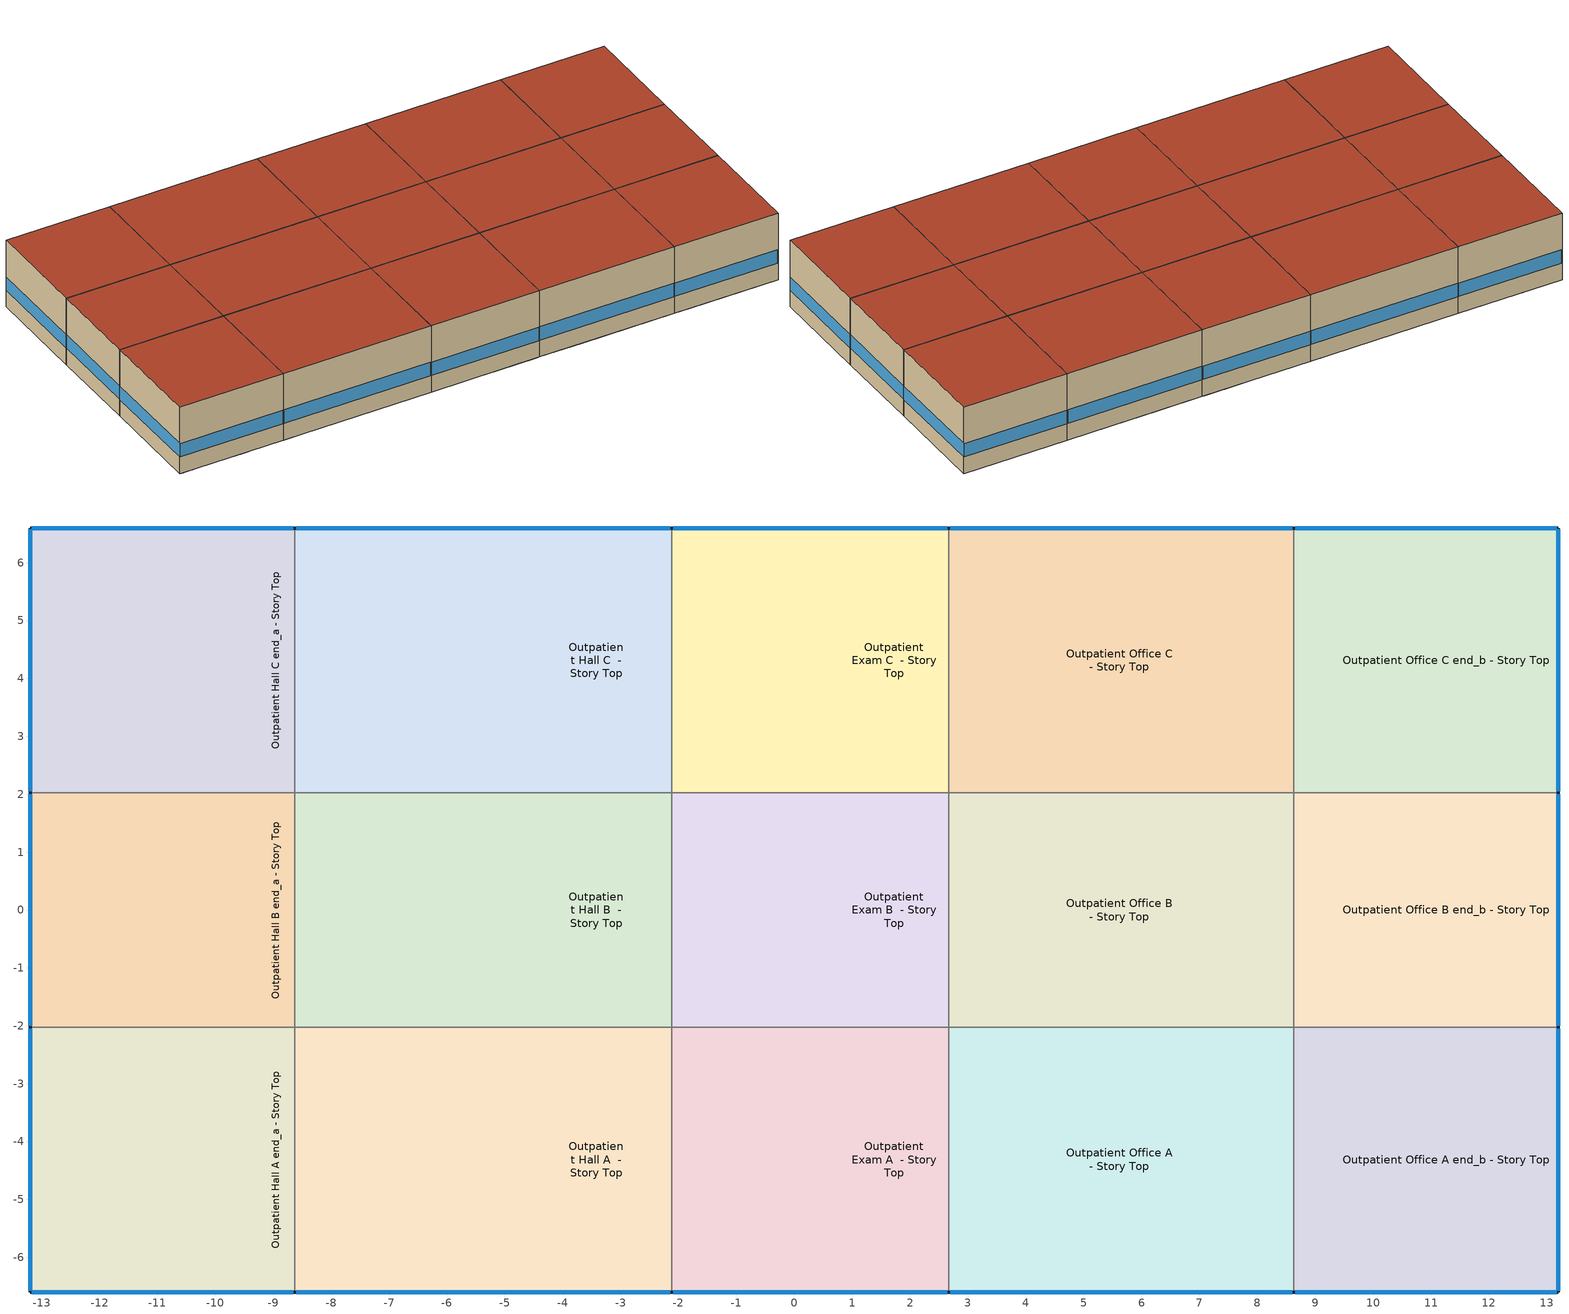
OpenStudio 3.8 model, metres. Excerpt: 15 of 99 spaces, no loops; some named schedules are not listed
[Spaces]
Outpatient Hall A end_a - Story Top
 floor to Outpatient MedGas A  - Story Ground: -13.04,-2.03 -13.04,-6.6 -13.12,-6.6 -13.12,-2.03 z3.05
 floor to Outpatient DressingRoom A  - Story Ground: -12.92,-2.03 -12.92,-6.6 -13.04,-6.6 -13.04,-2.03 z3.05
 floor to Outpatient BioHazard A  - Story Ground: -13.12,-2.03 -13.12,-6.6 -13.2,-6.6 -13.2,-2.03 z3.05
 floor to Outpatient ElevatorPumpRoom A  - Story Ground: -12.79,-2.03 -12.79,-6.6 -12.92,-6.6 -12.92,-2.03 z3.05
 floor to Outpatient Anesthesia A  - Story Ground: -12.64,-2.03 -12.64,-6.6 -12.79,-6.6 -12.79,-2.03 z3.05
 floor to Outpatient IT_Room A  - Story Ground: -12.48,-2.03 -12.48,-6.6 -12.64,-6.6 -12.64,-2.03 z3.05
 floor to Outpatient MRI_Control A  - Story Ground: -12.25,-2.03 -12.25,-6.6 -12.48,-6.6 -12.48,-2.03 z3.05
 floor to Outpatient ProcedureRoom A  - Story Ground: -11.84,-2.03 -11.84,-6.6 -12.25,-6.6 -12.25,-2.03 z3.05
 floor to Outpatient CleanWork A  - Story Ground: -11.44,-2.03 -11.44,-6.6 -11.84,-6.6 -11.84,-2.03 z3.05
 floor to Outpatient Conference A  - Story Ground: -10.96,-2.03 -10.96,-6.6 -11.44,-6.6 -11.44,-2.03 z3.05
 floor to Outpatient Soil Work A  - Story Ground: -10.46,-2.03 -10.46,-6.6 -10.96,-6.6 -10.96,-2.03 z3.05
 floor to Outpatient Cafe A  - Story Ground: -9.86,-2.03 -9.86,-6.6 -10.46,-6.6 -10.46,-2.03 z3.05
 floor to Outpatient MRI A  - Story Ground: -9.25,-2.03 -9.25,-6.6 -9.86,-6.6 -9.86,-2.03 z3.05
 floor to Outpatient Elec/MechRoom A  - Story Ground: -8.63,-2.03 -8.63,-6.6 -9.25,-6.6 -9.25,-2.03 z3.05
 wall outside (Typical Insulated Steel Framed Exterior Wall R-5.62): -13.2,-2.03 -13.2,-6.6 -8.63,-6.6 z3.05:6.1
 wall to Outpatient Hall B end_a - Story Top: -8.63,-2.03 -13.2,-2.03 z3.05:6.1
 wall to Outpatient Hall A  - Story Top: -8.63,-6.6 -8.63,-2.03 z3.05:6.1
 window (U 1.22 SHGC 0.54 Simple Glazing Window SHGC 0.54): -13.2,-2.05 -13.2,-6.57 / -13.17,-6.6 -8.65,-6.6 z3.81:4.43
 roof outside (Typical IEAD Roof R-11.63): -8.63,-6.6 -8.63,-2.03 -13.2,-2.03 -13.2,-6.6 z6.1
Outpatient Hall B end_a - Story Top
 floor to Outpatient MedGas B  - Story Ground: -13.04,2.03 -13.04,-2.03 -13.12,-2.03 -13.12,2.03 z3.05
 floor to Outpatient DressingRoom B  - Story Ground: -12.92,2.03 -12.92,-2.03 -13.04,-2.03 -13.04,2.03 z3.05
 floor to Outpatient BioHazard B  - Story Ground: -13.12,2.03 -13.12,-2.03 -13.2,-2.03 -13.2,2.03 z3.05
 floor to Outpatient ElevatorPumpRoom B  - Story Ground: -12.79,2.03 -12.79,-2.03 -12.92,-2.03 -12.92,2.03 z3.05
 floor to Outpatient Anesthesia B  - Story Ground: -12.64,2.03 -12.64,-2.03 -12.79,-2.03 -12.79,2.03 z3.05
 floor to Outpatient IT_Room B  - Story Ground: -12.48,2.03 -12.48,-2.03 -12.64,-2.03 -12.64,2.03 z3.05
 floor to Outpatient MRI_Control B  - Story Ground: -12.25,2.03 -12.25,-2.03 -12.48,-2.03 -12.48,2.03 z3.05
 floor to Outpatient ProcedureRoom B  - Story Ground: -11.84,2.03 -11.84,-2.03 -12.25,-2.03 -12.25,2.03 z3.05
 floor to Outpatient CleanWork B  - Story Ground: -11.44,2.03 -11.44,-2.03 -11.84,-2.03 -11.84,2.03 z3.05
 floor to Outpatient Conference B  - Story Ground: -10.96,2.03 -10.96,-2.03 -11.44,-2.03 -11.44,2.03 z3.05
 floor to Outpatient Soil Work B  - Story Ground: -10.46,2.03 -10.46,-2.03 -10.96,-2.03 -10.96,2.03 z3.05
 floor to Outpatient Cafe B  - Story Ground: -9.86,2.03 -9.86,-2.03 -10.46,-2.03 -10.46,2.03 z3.05
 floor to Outpatient MRI B  - Story Ground: -9.25,2.03 -9.25,-2.03 -9.86,-2.03 -9.86,2.03 z3.05
 floor to Outpatient Elec/MechRoom B  - Story Ground: -8.63,2.03 -8.63,-2.03 -9.25,-2.03 -9.25,2.03 z3.05
 wall outside (Typical Insulated Steel Framed Exterior Wall R-5.62): -13.2,2.03 -13.2,-2.03 z3.05:6.1
 wall to Outpatient Hall C end_a - Story Top: -8.63,2.03 -13.2,2.03 z3.05:6.1
 wall to Outpatient Hall B  - Story Top: -8.63,-2.03 -8.63,2.03 z3.05:6.1
 window (U 1.22 SHGC 0.54 Simple Glazing Window SHGC 0.54): -13.2,2 -13.2,-2 z3.81:4.43
 roof outside (Typical IEAD Roof R-11.63): -8.63,-2.03 -8.63,2.03 -13.2,2.03 -13.2,-2.03 z6.1
Outpatient Hall C end_a - Story Top
 floor to Outpatient MedGas C  - Story Ground: -13.04,6.6 -13.04,2.03 -13.12,2.03 -13.12,6.6 z3.05
 floor to Outpatient DressingRoom C  - Story Ground: -12.92,6.6 -12.92,2.03 -13.04,2.03 -13.04,6.6 z3.05
 floor to Outpatient BioHazard C  - Story Ground: -13.12,6.6 -13.12,2.03 -13.2,2.03 -13.2,6.6 z3.05
 floor to Outpatient ElevatorPumpRoom C  - Story Ground: -12.79,6.6 -12.79,2.03 -12.92,2.03 -12.92,6.6 z3.05
 floor to Outpatient Anesthesia C  - Story Ground: -12.64,6.6 -12.64,2.03 -12.79,2.03 -12.79,6.6 z3.05
 floor to Outpatient IT_Room C  - Story Ground: -12.48,6.6 -12.48,2.03 -12.64,2.03 -12.64,6.6 z3.05
 floor to Outpatient MRI_Control C  - Story Ground: -12.25,6.6 -12.25,2.03 -12.48,2.03 -12.48,6.6 z3.05
 floor to Outpatient ProcedureRoom C  - Story Ground: -11.84,6.6 -11.84,2.03 -12.25,2.03 -12.25,6.6 z3.05
 floor to Outpatient CleanWork C  - Story Ground: -11.44,6.6 -11.44,2.03 -11.84,2.03 -11.84,6.6 z3.05
 floor to Outpatient Conference C  - Story Ground: -10.96,6.6 -10.96,2.03 -11.44,2.03 -11.44,6.6 z3.05
 floor to Outpatient Soil Work C  - Story Ground: -10.46,6.6 -10.46,2.03 -10.96,2.03 -10.96,6.6 z3.05
 floor to Outpatient Cafe C  - Story Ground: -9.86,6.6 -9.86,2.03 -10.46,2.03 -10.46,6.6 z3.05
 floor to Outpatient MRI C  - Story Ground: -9.25,6.6 -9.25,2.03 -9.86,2.03 -9.86,6.6 z3.05
 floor to Outpatient Elec/MechRoom C  - Story Ground: -8.63,6.6 -8.63,2.03 -9.25,2.03 -9.25,6.6 z3.05
 wall outside (Typical Insulated Steel Framed Exterior Wall R-5.62): -8.63,6.6 -13.2,6.6 -13.2,2.03 z3.05:6.1
 wall to Outpatient Hall C  - Story Top: -8.63,2.03 -8.63,6.6 z3.05:6.1
 window (U 1.22 SHGC 0.54 Simple Glazing Window SHGC 0.54): -13.2,6.57 -13.2,2.05 / -8.65,6.6 -13.17,6.6 z3.81:4.43
 roof outside (Typical IEAD Roof R-11.63): -8.63,2.03 -8.63,6.6 -13.2,6.6 -13.2,2.03 z6.1
Outpatient Hall A  - Story Top
 floor to Outpatient PreOp A  - Story Ground: -7.88,-2.03 -7.88,-6.6 -8.62,-6.6 -8.62,-2.03 z3.05
 floor to Outpatient Stair A  - Story Ground: -7.03,-2.03 -7.03,-6.6 -7.88,-6.6 -7.88,-2.03 z3.05
 floor to Outpatient Lobby A  - Story Ground: -6.16,-2.03 -6.16,-6.6 -7.03,-6.6 -7.03,-2.03 z3.05
 floor to Outpatient NurseStation A  - Story Ground: -5.07,-2.03 -5.07,-6.6 -6.16,-6.6 -6.16,-2.03 z3.05
 floor to Outpatient LockerRoom A  - Story Ground: -3.98,-2.03 -3.98,-6.6 -5.07,-6.6 -5.07,-2.03 z3.05
 floor to Outpatient Toilet A  - Story Ground: -2.86,-2.03 -2.86,-6.6 -3.98,-6.6 -3.98,-2.03 z3.05
 floor to Outpatient Exam A  - Story Ground: -2.12,-2.03 -2.12,-6.6 -2.86,-6.6 -2.86,-2.03 z3.05
 wall outside (Typical Insulated Steel Framed Exterior Wall R-5.62): -8.63,-6.6 -2.12,-6.6 z3.05:6.1
 wall to Outpatient Hall B  - Story Top: -2.12,-2.03 -8.63,-2.03 z3.05:6.1
 wall to Outpatient Exam A  - Story Top: -2.12,-6.6 -2.12,-2.03 z3.05:6.1
 window (U 1.22 SHGC 0.54 Simple Glazing Window SHGC 0.54): -8.6,-6.6 -2.14,-6.6 z3.81:4.42
 roof outside (Typical IEAD Roof R-11.63): -2.12,-6.6 -2.12,-2.03 -8.63,-2.03 -8.63,-6.6 z6.1
Outpatient Hall B  - Story Top
 floor to Outpatient PreOp B  - Story Ground: -7.88,2.03 -7.88,-2.03 -8.62,-2.03 -8.62,2.03 z3.05
 floor to Outpatient Stair B  - Story Ground: -7.03,2.03 -7.03,-2.03 -7.88,-2.03 -7.88,2.03 z3.05
 floor to Outpatient Lobby B  - Story Ground: -6.16,2.03 -6.16,-2.03 -7.03,-2.03 -7.03,2.03 z3.05
 floor to Outpatient NurseStation B  - Story Ground: -5.07,2.03 -5.07,-2.03 -6.16,-2.03 -6.16,2.03 z3.05
 floor to Outpatient LockerRoom B  - Story Ground: -3.98,2.03 -3.98,-2.03 -5.07,-2.03 -5.07,2.03 z3.05
 floor to Outpatient Toilet B  - Story Ground: -2.86,2.03 -2.86,-2.03 -3.98,-2.03 -3.98,2.03 z3.05
 floor to Outpatient Exam B  - Story Ground: -2.12,2.03 -2.12,-2.03 -2.86,-2.03 -2.86,2.03 z3.05
 wall to Outpatient Hall C  - Story Top: -2.12,2.03 -8.63,2.03 z3.05:6.1
 wall to Outpatient Exam B  - Story Top: -2.12,-2.03 -2.12,2.03 z3.05:6.1
 roof outside (Typical IEAD Roof R-11.63): -2.12,-2.03 -2.12,2.03 -8.63,2.03 -8.63,-2.03 z6.1
Outpatient Hall C  - Story Top
 floor to Outpatient PreOp C  - Story Ground: -7.88,6.6 -7.88,2.03 -8.62,2.03 -8.62,6.6 z3.05
 floor to Outpatient Stair C  - Story Ground: -7.03,6.6 -7.03,2.03 -7.88,2.03 -7.88,6.6 z3.05
 floor to Outpatient Lobby C  - Story Ground: -6.16,6.6 -6.16,2.03 -7.03,2.03 -7.03,6.6 z3.05
 floor to Outpatient NurseStation C  - Story Ground: -5.07,6.6 -5.07,2.03 -6.16,2.03 -6.16,6.6 z3.05
 floor to Outpatient LockerRoom C  - Story Ground: -3.98,6.6 -3.98,2.03 -5.07,2.03 -5.07,6.6 z3.05
 floor to Outpatient Toilet C  - Story Ground: -2.86,6.6 -2.86,2.03 -3.98,2.03 -3.98,6.6 z3.05
 floor to Outpatient Exam C  - Story Ground: -2.12,6.6 -2.12,2.03 -2.86,2.03 -2.86,6.6 z3.05
 wall outside (Typical Insulated Steel Framed Exterior Wall R-5.62): -2.12,6.6 -8.63,6.6 z3.05:6.1
 wall to Outpatient Exam C  - Story Top: -2.12,2.03 -2.12,6.6 z3.05:6.1
 window (U 1.22 SHGC 0.54 Simple Glazing Window SHGC 0.54): -2.14,6.6 -8.6,6.6 z3.81:4.42
 roof outside (Typical IEAD Roof R-11.63): -2.12,2.03 -2.12,6.6 -8.63,6.6 -8.63,2.03 z6.1
Outpatient Exam A  - Story Top
 floor to Outpatient Exam A  - Story Ground: -1.72,-2.03 -1.72,-6.6 -2.12,-6.6 -2.12,-2.03 z3.05
 floor to Outpatient Xray A  - Story Ground: -0.45,-2.03 -0.45,-6.6 -1.72,-6.6 -1.72,-2.03 z3.05
 floor to Outpatient PACU A  - Story Ground: 0.88,-2.03 0.88,-6.6 -0.45,-6.6 -0.45,-2.03 z3.05
 floor to Outpatient Lounge A  - Story Ground: 2.57,-2.03 2.57,-6.6 0.88,-6.6 0.88,-2.03 z3.05
 floor to Outpatient OR A  - Story Ground: 2.67,-2.03 2.67,-6.6 2.57,-6.6 2.57,-2.03 z3.05
 wall outside (Typical Insulated Steel Framed Exterior Wall R-5.62): -2.12,-6.6 2.67,-6.6 z3.05:6.1
 wall to Outpatient Exam B  - Story Top: 2.67,-2.03 -2.12,-2.03 z3.05:6.1
 wall to Outpatient Office A  - Story Top: 2.67,-6.6 2.67,-2.03 z3.05:6.1
 window (U 1.22 SHGC 0.54 Simple Glazing Window SHGC 0.54): -2.09,-6.6 2.64,-6.6 z3.81:4.43
 roof outside (Typical IEAD Roof R-11.63): 2.67,-6.6 2.67,-2.03 -2.12,-2.03 -2.12,-6.6 z6.1
Outpatient Exam B  - Story Top
 floor to Outpatient Exam B  - Story Ground: -1.72,2.03 -1.72,-2.03 -2.12,-2.03 -2.12,2.03 z3.05
 floor to Outpatient Xray B  - Story Ground: -0.45,2.03 -0.45,-2.03 -1.72,-2.03 -1.72,2.03 z3.05
 floor to Outpatient PACU B  - Story Ground: 0.88,2.03 0.88,-2.03 -0.45,-2.03 -0.45,2.03 z3.05
 floor to Outpatient Lounge B  - Story Ground: 2.57,2.03 2.57,-2.03 0.88,-2.03 0.88,2.03 z3.05
 floor to Outpatient OR B  - Story Ground: 2.67,2.03 2.67,-2.03 2.57,-2.03 2.57,2.03 z3.05
 wall to Outpatient Exam C  - Story Top: 2.67,2.03 -2.12,2.03 z3.05:6.1
 wall to Outpatient Office B  - Story Top: 2.67,-2.03 2.67,2.03 z3.05:6.1
 roof outside (Typical IEAD Roof R-11.63): 2.67,-2.03 2.67,2.03 -2.12,2.03 -2.12,-2.03 z6.1
Outpatient Exam C  - Story Top
 floor to Outpatient Exam C  - Story Ground: -1.72,6.6 -1.72,2.03 -2.12,2.03 -2.12,6.6 z3.05
 floor to Outpatient Xray C  - Story Ground: -0.45,6.6 -0.45,2.03 -1.72,2.03 -1.72,6.6 z3.05
 floor to Outpatient PACU C  - Story Ground: 0.88,6.6 0.88,2.03 -0.45,2.03 -0.45,6.6 z3.05
 floor to Outpatient Lounge C  - Story Ground: 2.57,6.6 2.57,2.03 0.88,2.03 0.88,6.6 z3.05
 floor to Outpatient OR C  - Story Ground: 2.67,6.6 2.67,2.03 2.57,2.03 2.57,6.6 z3.05
 wall outside (Typical Insulated Steel Framed Exterior Wall R-5.62): 2.67,6.6 -2.12,6.6 z3.05:6.1
 wall to Outpatient Office C  - Story Top: 2.67,2.03 2.67,6.6 z3.05:6.1
 window (U 1.22 SHGC 0.54 Simple Glazing Window SHGC 0.54): 2.64,6.6 -2.09,6.6 z3.81:4.43
 roof outside (Typical IEAD Roof R-11.63): 2.67,2.03 2.67,6.6 -2.12,6.6 -2.12,2.03 z6.1
Outpatient Office A  - Story Top
 floor to Outpatient OR A  - Story Ground: 4.56,-2.03 4.56,-6.6 2.67,-6.6 2.67,-2.03 z3.05
 floor to Outpatient Reception A  - Story Ground: 6.67,-2.03 6.67,-6.6 4.56,-6.6 4.56,-2.03 z3.05
 floor to Outpatient PhysicalTherapy A  - Story Ground: 8.63,-2.03 8.63,-6.6 6.67,-6.6 6.67,-2.03 z3.05
 wall outside (Typical Insulated Steel Framed Exterior Wall R-5.62): 2.67,-6.6 8.63,-6.6 z3.05:6.1
 wall to Outpatient Office B  - Story Top: 8.63,-2.03 2.67,-2.03 z3.05:6.1
 wall to Outpatient Office A end_b - Story Top: 8.63,-6.6 8.63,-2.03 z3.05:6.1
 window (U 1.22 SHGC 0.54 Simple Glazing Window SHGC 0.54): 2.69,-6.6 8.6,-6.6 z3.81:4.42
 roof outside (Typical IEAD Roof R-11.63): 8.63,-6.6 8.63,-2.03 2.67,-2.03 2.67,-6.6 z6.1
Outpatient Office B  - Story Top
 floor to Outpatient OR B  - Story Ground: 4.56,2.03 4.56,-2.03 2.67,-2.03 2.67,2.03 z3.05
 floor to Outpatient Reception B  - Story Ground: 6.67,2.03 6.67,-2.03 4.56,-2.03 4.56,2.03 z3.05
 floor to Outpatient PhysicalTherapy B  - Story Ground: 8.63,2.03 8.63,-2.03 6.67,-2.03 6.67,2.03 z3.05
 wall to Outpatient Office C  - Story Top: 8.63,2.03 2.67,2.03 z3.05:6.1
 wall to Outpatient Office B end_b - Story Top: 8.63,-2.03 8.63,2.03 z3.05:6.1
 roof outside (Typical IEAD Roof R-11.63): 8.63,-2.03 8.63,2.03 2.67,2.03 2.67,-2.03 z6.1
Outpatient Office C  - Story Top
 floor to Outpatient OR C  - Story Ground: 4.56,6.6 4.56,2.03 2.67,2.03 2.67,6.6 z3.05
 floor to Outpatient Reception C  - Story Ground: 6.67,6.6 6.67,2.03 4.56,2.03 4.56,6.6 z3.05
 floor to Outpatient PhysicalTherapy C  - Story Ground: 8.63,6.6 8.63,2.03 6.67,2.03 6.67,6.6 z3.05
 wall outside (Typical Insulated Steel Framed Exterior Wall R-5.62): 8.63,6.6 2.67,6.6 z3.05:6.1
 wall to Outpatient Office C end_b - Story Top: 8.63,2.03 8.63,6.6 z3.05:6.1
 window (U 1.22 SHGC 0.54 Simple Glazing Window SHGC 0.54): 8.6,6.6 2.69,6.6 z3.81:4.42
 roof outside (Typical IEAD Roof R-11.63): 8.63,2.03 8.63,6.6 2.67,6.6 2.67,2.03 z6.1
Outpatient Office A end_b - Story Top
 floor to Outpatient PhysicalTherapy A  - Story Ground: 9.33,-2.03 9.33,-6.6 8.63,-6.6 8.63,-2.03 z3.05
 floor to Outpatient Janitor A end_b - Story Ground: 13.2,-2.03 13.2,-6.6 9.33,-6.6 9.33,-2.03 z3.05
 wall outside (Typical Insulated Steel Framed Exterior Wall R-5.62): 8.63,-6.6 13.2,-6.6 13.2,-2.03 z3.05:6.1
 wall to Outpatient Office B end_b - Story Top: 13.2,-2.03 8.63,-2.03 z3.05:6.1
 window (U 1.22 SHGC 0.54 Simple Glazing Window SHGC 0.54): 13.2,-6.57 13.2,-2.05 / 8.65,-6.6 13.17,-6.6 z3.81:4.43
 roof outside (Typical IEAD Roof R-11.63): 13.2,-6.6 13.2,-2.03 8.63,-2.03 8.63,-6.6 z6.1
Outpatient Office B end_b - Story Top
 floor to Outpatient PhysicalTherapy B  - Story Ground: 9.33,2.03 9.33,-2.03 8.63,-2.03 8.63,2.03 z3.05
 floor to Outpatient Janitor B end_b - Story Ground: 13.2,2.03 13.2,-2.03 9.33,-2.03 9.33,2.03 z3.05
 wall outside (Typical Insulated Steel Framed Exterior Wall R-5.62): 13.2,-2.03 13.2,2.03 z3.05:6.1
 wall to Outpatient Office C end_b - Story Top: 13.2,2.03 8.63,2.03 z3.05:6.1
 window (U 1.22 SHGC 0.54 Simple Glazing Window SHGC 0.54): 13.2,-2 13.2,2 z3.81:4.43
 roof outside (Typical IEAD Roof R-11.63): 13.2,-2.03 13.2,2.03 8.63,2.03 8.63,-2.03 z6.1
Outpatient Office C end_b - Story Top
 floor to Outpatient PhysicalTherapy C  - Story Ground: 9.33,6.6 9.33,2.03 8.63,2.03 8.63,6.6 z3.05
 floor to Outpatient Janitor C end_b - Story Ground: 13.2,6.6 13.2,2.03 9.33,2.03 9.33,6.6 z3.05
 wall outside (Typical Insulated Steel Framed Exterior Wall R-5.62): 13.2,2.03 13.2,6.6 8.63,6.6 z3.05:6.1
 window (U 1.22 SHGC 0.54 Simple Glazing Window SHGC 0.54): 13.17,6.6 8.65,6.6 / 13.2,2.05 13.2,6.57 z3.81:4.43
 roof outside (Typical IEAD Roof R-11.63): 13.2,2.03 13.2,6.6 8.63,6.6 8.63,2.03 z6.1
[Site]
Manassas Rgnl Davis_VA_USA: Latitude {deg}=38.72; Longitude {deg}=-77.5; Time Zone {hr}=-5; Elevation {m}=59; Terrain=City
[Site:WaterMainsTemperature]
Calculation Method=Correlation; Annual Average Outdoor Air Temperature {C}=14.25; Maximum Difference In Monthly Average Outdoor Air Temperatures {deltaC}=23.7
[SizingPeriod:DesignDay] Daily Dry-Bulb Temperature Range {deltaC}=11.6; Barometric Pressure {Pa}=100618; Wind Speed {m/s}=3.6; Wind Direction {deg}=200; Sky Clearness=0; Rain Indicator=No; Snow Indicator=No; Day of Month=21; Month=7; Day Type=SummerDesignDay; Daylight Saving Time Indicator=No; Dry-Bulb Temperature Range Modifier Type=DefaultMultipliers; Solar Model Indicator=ASHRAETau; ASHRAE Clear Sky Optical Depth for Beam Irradiance=0.456; ASHRAE Clear Sky Optical Depth for Diffuse Irradiance=2.131
Name | Maximum Dry-Bulb Temperature {C} | Humidity Condition Type | Wetbulb or DewPoint at Maximum Dry-Bulb {C}
Manassas Rgnl Davis Ann Clg .4% Condns DB=>MWB 1 | 33.9 | Wetbulb | 23.4
Manassas Rgnl Davis Ann Clg .4% Condns WB=>MDB 1 | 31.5 | Wetbulb | 25.1
Manassas Rgnl Davis Ann Clg 1% Condns DB=>MWB 1 | 32.6 | Wetbulb | 23.2
Manassas Rgnl Davis Ann Clg 2% Condns DP=>MDB 1 | 27.1 | Dewpoint | 22.1
[ClimateZones]
Climate Zone Institution Name 1=ASHRAE; Climate Zone Document Name 1=ANSI/ASHRAE Standard 169; Climate Zone Document Year 1=2006; Climate Zone Value 1=ASHRAE 169-2013-4A
[Building]
ComStock DOE Ref 1980-2004|Outpatient: North Axis {deg}=0; Default Construction Set=Res ComStock DOE Ref 1980-2004 - Outpatient - ASHRAE 169-2013-4A; Default Schedule Set=Building Default Schedule Set; Standards Building Type=Outpatient
[Site:GroundTemperature:BuildingSurface]
19.713, 19.665, 19.706, 19.745, 20.486, 22.11, 22.459, 22.554, 22.169, 20.607, 20.047, 19.805
[DefaultConstructionSet]
Res ComStock DOE Ref 1980-2004 - Outpatient - ASHRAE 169-2013-4A: Default Exterior Surface Constructions=Default Surface Constructions 1; Default Interior Surface Constructions=Default Surface Constructions 2; Default Ground Contact Surface Constructions=Default Surface Constructions 3; Default Exterior SubSurface Constructions=Default Sub Surface Constructions 1; Default Interior SubSurface Constructions=Default Sub Surface Constructions 2; Interior Partition Construction=Typical Interior Partition
[DefaultSurfaceConstructions]
Name | Floor Construction | Wall Construction | Roof Ceiling Construction
Default Surface Constructions 1 | Typical Insulated Exterior Mass Floor | Typical Insulated Steel Framed Exterior Wall R-11.24 | Typical IEAD Roof R-17.24
Default Surface Constructions 2 | Typical Interior Floor | Typical Interior Wall | Typical Interior Ceiling
Default Surface Constructions 3 | ext-slab-steel-frame | Typical Insulated Basement Mass Wall R-9.01
[Construction]
Typical Insulated Exterior Mass Floor: Typical Insulation R-9.06, 4 in. Normalweight Concrete Floor, Typical Carpet Pad
Typical Insulated Steel Framed Exterior Wall R-11.24: 25mm Stucco, 5/8 in. Gypsum Board, Typical Insulation R-9.06, 5/8 in. Gypsum Board
Typical IEAD Roof R-17.24: Roof Membrane, Typical Insulation R-16.12, Metal Roof Surface
Typical Interior Floor: 100mm Normalweight concrete floor, CP02 CARPET PAD
Typical Interior Wall: G01 13mm gypsum board, G01 13mm gypsum board
Typical Interior Ceiling: CP02 CARPET PAD, 100mm Normalweight concrete floor
ext-slab-steel-frame: HW CONCRETE 8 in, CP02 CARPET PAD
Typical Insulated Basement Mass Wall R-9.01: Typical Insulation R-7.46, 8 in. Concrete Block Basement Wall
U 0.59 SHGC 0.36 Simple Glazing Window U-0.59 SHGC 0.36: U 0.59 SHGC 0.36 Simple Glazing U-1.18 SHGC 0.36
U 0.59 SHGC 0.36 Simple Glazing Window U-0.59 SHGC 0.36 1: U 0.59 SHGC 0.36 Simple Glazing U-1.18 SHGC 0.36 1
Typical Insulated Metal Door: F08 Metal surface, Typical Insulation R-3.44
U 0.88 SHGC 0.16 Sgl Ref-A-L Clr 6mm: REF A CLEAR LO 6MM
Typical Overhead Door: Typical Insulation R-3.44
Typical Interior Window: Clear 3mm
Typical Interior Door; Typical Interior Partition: G05 25mm wood
InteriorFurnishings: Std Wood 6inch
Typical Insulated Steel Framed Exterior Wall R-5.62: 25mm Stucco, 5/8 in. Gypsum Board, Typical Insulation R-3.44, 5/8 in. Gypsum Board
Typical IEAD Roof R-11.63: Roof Membrane, Typical Insulation R-10.51, Metal Roof Surface
U 1.22 SHGC 0.54 Simple Glazing Window SHGC 0.54: U 1.22 SHGC 0.54 Simple Glazing SHGC 0.54
[Material:NoMass] Roughness=Smooth; Thermal Absorptance=0.9; Solar Absorptance=0.7
Name | Thermal Resistance {m2-K/W} | Visible Absorptance
Typical Insulation R-9.06 | 1.59504 | 0.7
Typical Carpet Pad; CP02 CARPET PAD | 0.21648 | 0.8
Typical Insulation R-16.12 | 2.83962 | 0.7
Typical Insulation R-7.46 | 1.31358 | 0.7
Typical Insulation R-3.44 | 0.605662 | 0.7
Typical Insulation R-10.51 | 1.85103 | 0.7
[Material]
Name | Roughness | Thickness {m} | Conductivity {W/m-K} | Density {kg/m3} | Specific Heat {J/kg-K} | Thermal Absorptance | Solar Absorptance | Visible Absorptance
4 in. Normalweight Concrete Floor | MediumRough | 0.1016 | 2.31 | 2322 | 832 | 0.9 | 0.7 | 0.7
25mm Stucco | Smooth | 0.0254 | 0.72 | 1856 | 840 | 0.9 | 0.7 | 0.7
5/8 in. Gypsum Board | MediumSmooth | 0.0159 | 0.16 | 800 | 1090 | 0.9 | 0.7 | 0.7
Roof Membrane | VeryRough | 0.0095 | 0.16 | 1121.29 | 1460 | 0.9 | 0.7 | 0.7
Metal Roof Surface; F08 Metal surface | Smooth | 0.0008 | 45.28 | 7824 | 500 | 0.9 | 0.7 | 0.7
100mm Normalweight concrete floor | MediumRough | 0.1016 | 2.31045 | 2322 | 832.557 |  | 0 | 0
G01 13mm gypsum board | Smooth | 0.0127 | 0.160031 | 800.001 | 1090.73 | 0.9 | 0.7 | 0.5
HW CONCRETE 8 in | Rough | 0.2032 | 1.31125 | 2240 | 837.36 | 0.9 | 0.7 | 0.7
8 in. Concrete Block Basement Wall | MediumRough | 0.2032 | 1.326 | 1842 | 912 | 0.9 | 0.7 | 0.7
G05 25mm wood | MediumSmooth | 0.0254 | 0.15 | 608 | 1630 | 0.9 | 0.5 | 0.5
Std Wood 6inch | MediumSmooth | 0.15 | 0.12 | 540 | 1210 | 0.9 | 0.7 | 0.7
[DefaultSubSurfaceConstructions]
Name | Fixed Window Construction | Operable Window Construction | Door Construction | Glass Door Construction | Overhead Door Construction | Tubular Daylight Dome Construction | Tubular Daylight Diffuser Construction
Default Sub Surface Constructions 1 | U 0.59 SHGC 0.36 Simple Glazing Window U-0.59 SHGC 0.36 | U 0.59 SHGC 0.36 Simple Glazing Window U-0.59 SHGC 0.36 1 | Typical Insulated Metal Door | U 0.88 SHGC 0.16 Sgl Ref-A-L Clr 6mm | Typical Overhead Door | Typical Interior Window | Typical Interior Window
Default Sub Surface Constructions 2 | Typical Interior Window | Typical Interior Window | Typical Interior Door
[WindowMaterial:SimpleGlazingSystem]
Name | U-Factor {W/m2-K} | Solar Heat Gain Coefficient | Visible Transmittance
U 0.59 SHGC 0.36 Simple Glazing U-1.18 SHGC 0.36; U 0.59 SHGC 0.36 Simple Glazing U-1.18 SHGC 0.36 1 | 6.72051 | 0.36 | 0.27
U 1.22 SHGC 0.54 Simple Glazing SHGC 0.54 | 6.92748 | 0.54 | 0.38
[WindowMaterial:Glazing] Optical Data Type=SpectralAverage; Infrared Transmittance at Normal Incidence=0; Front Side Infrared Hemispherical Emissivity=0.84; Conductivity {W/m-K}=0.9; Dirt Correction Factor for Solar and Visible Transmittance=1; Solar Diffusing=No
Name | Thickness {m} | Solar Transmittance at Normal Incidence | Front Side Solar Reflectance at Normal Incidence | Back Side Solar Reflectance at Normal Incidence | Visible Transmittance at Normal Incidence | Front Side Visible Reflectance at Normal Incidence | Back Side Visible Reflectance at Normal Incidence | Back Side Infrared Hemispherical Emissivity
REF A CLEAR LO 6MM | 0.006 | 0.066 | 0.341 | 0.493 | 0.08 | 0.41 | 0.37 | 0.4
Clear 3mm | 0.003 | 0.837 | 0.075 | 0.075 | 0.898 | 0.081 | 0.081 | 0.84
[SpaceType] Standards Building Type=Outpatient
Name | Default Schedule Set | Design Specification Outdoor Air Object | Standards Space Type
Outpatient Exam - ComStock DOE Ref 1980-2004 | Outpatient Exam Schedule Set | Outpatient Exam Ventilation | Exam
Outpatient Hall - ComStock DOE Ref 1980-2004 | Outpatient Hall Schedule Set | Outpatient Hall Ventilation | Hall
Outpatient Office - ComStock DOE Ref 1980-2004 | Outpatient Office Schedule Set | Outpatient Office Ventilation | Office
[BuildingStory]
Story Top: Nominal Z Coordinate {m}=3.048; Nominal Floor to Floor Height {m}=3.048
[Space] Building Story=Story Top
Name | Space Type | Thermal Zone
Outpatient Hall A end_a - Story Top | Outpatient Hall - ComStock DOE Ref 1980-2004 | Zone Outpatient Hall A end_a - Story Top
Outpatient Hall B end_a - Story Top | Outpatient Hall - ComStock DOE Ref 1980-2004 | Zone Outpatient Hall B end_a - Story Top
Outpatient Hall C end_a - Story Top | Outpatient Hall - ComStock DOE Ref 1980-2004 | Zone Outpatient Hall C end_a - Story Top
Outpatient Hall A  - Story Top | Outpatient Hall - ComStock DOE Ref 1980-2004 | Zone Outpatient Hall A  - Story Top
Outpatient Hall B  - Story Top | Outpatient Hall - ComStock DOE Ref 1980-2004 | Zone Outpatient Hall B  - Story Top
Outpatient Hall C  - Story Top | Outpatient Hall - ComStock DOE Ref 1980-2004 | Zone Outpatient Hall C  - Story Top
Outpatient Exam A  - Story Top | Outpatient Exam - ComStock DOE Ref 1980-2004 | Zone Outpatient Exam A  - Story Top
Outpatient Exam B  - Story Top | Outpatient Exam - ComStock DOE Ref 1980-2004 | Zone Outpatient Exam B  - Story Top
Outpatient Exam C  - Story Top | Outpatient Exam - ComStock DOE Ref 1980-2004 | Zone Outpatient Exam C  - Story Top
Outpatient Office A  - Story Top | Outpatient Office - ComStock DOE Ref 1980-2004 | Zone Outpatient Office A  - Story Top
Outpatient Office B  - Story Top | Outpatient Office - ComStock DOE Ref 1980-2004 | Zone Outpatient Office B  - Story Top
Outpatient Office C  - Story Top | Outpatient Office - ComStock DOE Ref 1980-2004 | Zone Outpatient Office C  - Story Top
Outpatient Office A end_b - Story Top | Outpatient Office - ComStock DOE Ref 1980-2004 | Zone Outpatient Office A end_b - Story Top
Outpatient Office B end_b - Story Top | Outpatient Office - ComStock DOE Ref 1980-2004 | Zone Outpatient Office B end_b - Story Top
Outpatient Office C end_b - Story Top | Outpatient Office - ComStock DOE Ref 1980-2004 | Zone Outpatient Office C end_b - Story Top
[ThermalZone] Multiplier=1; Use Ideal Air Loads=No
Name | Thermostat
Zone Outpatient Hall A end_a - Story Top | Outpatient Hall - ComStock DOE Ref 1980-2004 Thermostat 3
Zone Outpatient Hall B end_a - Story Top | Outpatient Hall - ComStock DOE Ref 1980-2004 Thermostat 4
Zone Outpatient Hall C end_a - Story Top | Outpatient Hall - ComStock DOE Ref 1980-2004 Thermostat 5
Zone Outpatient Hall A  - Story Top | Outpatient Hall - ComStock DOE Ref 1980-2004 Thermostat 2
Zone Outpatient Hall B  - Story Top | Outpatient Hall - ComStock DOE Ref 1980-2004 Thermostat
Zone Outpatient Hall C  - Story Top | Outpatient Hall - ComStock DOE Ref 1980-2004 Thermostat 1
Zone Outpatient Exam A  - Story Top | Outpatient Exam - ComStock DOE Ref 1980-2004 Thermostat
Zone Outpatient Exam B  - Story Top | Outpatient Exam - ComStock DOE Ref 1980-2004 Thermostat 5
Zone Outpatient Exam C  - Story Top | Outpatient Exam - ComStock DOE Ref 1980-2004 Thermostat 4
Zone Outpatient Office A  - Story Top | Outpatient Office - ComStock DOE Ref 1980-2004 Thermostat 5
Zone Outpatient Office B  - Story Top | Outpatient Office - ComStock DOE Ref 1980-2004 Thermostat 3
Zone Outpatient Office C  - Story Top | Outpatient Office - ComStock DOE Ref 1980-2004 Thermostat 4
Zone Outpatient Office A end_b - Story Top | Outpatient Office - ComStock DOE Ref 1980-2004 Thermostat 2
Zone Outpatient Office B end_b - Story Top | Outpatient Office - ComStock DOE Ref 1980-2004 Thermostat 1
Zone Outpatient Office C end_b - Story Top | Outpatient Office - ComStock DOE Ref 1980-2004 Thermostat
[People:Definition] Number of People Calculation Method=People/Area; Fraction Radiant=0.3
Name | People per Space Floor Area {person/m2}
Outpatient Exam People Definition | 0.199993
Outpatient Office People Definition | 0.0500522
[People] Work Efficiency Schedule=Work Efficiency Schedule; Clothing Insulation Schedule=Clothing Schedule; Air Velocity Schedule=Air Velocity Schedule; Multiplier=1
Name | People Definition | Space or SpaceType
Outpatient Exam People | Outpatient Exam People Definition | Outpatient Exam - ComStock DOE Ref 1980-2004
Outpatient Office People | Outpatient Office People Definition | Outpatient Office - ComStock DOE Ref 1980-2004
[Lights:Definition] Design Level Calculation Method=Watts/Area; Fraction Radiant=0.7; Fraction Visible=0.2; Return Air Fraction=0
Name | Watts per Space Floor Area {W/m2}
Outpatient Hall Lights Definition | 10.7639
Outpatient Exam Lights Definition | 16.1459
Outpatient Office Lights Definition | 11.8403
[Lights] Fraction Replaceable=1
Name | Lights Definition | Space or SpaceType
Outpatient Hall Lights | Outpatient Hall Lights Definition | Outpatient Hall - ComStock DOE Ref 1980-2004
Outpatient Exam Lights | Outpatient Exam Lights Definition | Outpatient Exam - ComStock DOE Ref 1980-2004
Outpatient Office Lights | Outpatient Office Lights Definition | Outpatient Office - ComStock DOE Ref 1980-2004
[ElectricEquipment:Definition] Design Level Calculation Method=Watts/Area; Fraction Latent=0; Fraction Radiant=0.5; Fraction Lost=0
Name | Watts per Space Floor Area {W/m2}
Outpatient Hall Elec Equip Definition | 4.30556
Outpatient Exam Elec Equip Definition; Outpatient Office Elec Equip Definition | 11.8403
[ElectricEquipment]
Name | Electric Equipment Definition | Space or SpaceType
Outpatient Hall Elec Equip | Outpatient Hall Elec Equip Definition | Outpatient Hall - ComStock DOE Ref 1980-2004
Outpatient Exam Elec Equip | Outpatient Exam Elec Equip Definition | Outpatient Exam - ComStock DOE Ref 1980-2004
Outpatient Office Elec Equip | Outpatient Office Elec Equip Definition | Outpatient Office - ComStock DOE Ref 1980-2004
[DesignSpecification:OutdoorAir] Outdoor Air Method=Sum; Outdoor Air Flow per Person {m3/s-person}=0; Outdoor Air Flow Rate {m3/s}=0; Outdoor Air Flow Air Changes per Hour {1/hr}=0
Name | Outdoor Air Flow per Floor Area {m3/s-m2}
Outpatient Hall Ventilation | 0.000254
Outpatient Exam Ventilation | 0.001524
Outpatient Office Ventilation | 0.00047244
[DefaultScheduleSet]
Name | Number of People Schedule | People Activity Level Schedule | Lighting Schedule | Electric Equipment Schedule | Infiltration Schedule | Hours of Operation Schedule
Outpatient Hall Schedule Set; Outpatient Exam Schedule Set; Outpatient Office Schedule Set | Outpatient Bldg Occ | Outpatient Activity | Outpatient Bldg Light | Outpatient Bldg Equip | Outpatient Infil
Building Default Schedule Set |  |  |  |  |  | Building Hours of Operation NonResidential
[SpaceInfiltration:DesignFlowRate] Schedule=Always On Discrete; Design Flow Rate Calculation Method=Flow/ExteriorArea; Constant Term Coefficient=0; Temperature Term Coefficient=0; Velocity Term Coefficient=0.224; Velocity Squared Term Coefficient=0
Name | Space or SpaceType | Flow per Exterior Surface Area {m3/s-m2}
Outpatient Exam A  - Story Top Infiltration | Outpatient Exam A  - Story Top | 0.000410093
Outpatient Exam C  - Story Top Infiltration | Outpatient Exam C  - Story Top | 0.000410093
Outpatient Hall A  - Story Top Infiltration | Outpatient Hall A  - Story Top | 0.000410093
Outpatient Hall A end_a - Story Top Infiltration | Outpatient Hall A end_a - Story Top | 0.000585847
Outpatient Hall B end_a - Story Top Infiltration | Outpatient Hall B end_a - Story Top | 0.000410093
Outpatient Hall C  - Story Top Infiltration | Outpatient Hall C  - Story Top | 0.000410093
Outpatient Hall C end_a - Story Top Infiltration | Outpatient Hall C end_a - Story Top | 0.000585847
Outpatient Office A  - Story Top Infiltration | Outpatient Office A  - Story Top | 0.000410093
Outpatient Office A end_b - Story Top Infiltration | Outpatient Office A end_b - Story Top | 0.000585847
Outpatient Office B end_b - Story Top Infiltration | Outpatient Office B end_b - Story Top | 0.000410093
Outpatient Office C  - Story Top Infiltration | Outpatient Office C  - Story Top | 0.000410093
Outpatient Office C end_b - Story Top Infiltration | Outpatient Office C end_b - Story Top | 0.000585847
[Exterior:Lights:Definition]
Name | Design Level {W}
Parking Areas and Drives Def (W/ft^2) | 0.18
Building Facades Def (W/ft^2) | 0.25
Main Entries Def (W/ft) | 30
Other Doors Def (W/ft) | 25
[Exterior:Lights] Schedule=Always On Discrete; Control Option=AstronomicalClock
Name | Exterior Lights Definition | Multiplier
Parking Areas and Drives | Parking Areas and Drives Def (W/ft^2) | 15185.4
Building Facades | Building Facades Def (W/ft^2) | 2598.08
Main Entries | Main Entries Def (W/ft) | 8
Other Doors | Other Doors Def (W/ft) | 7.78391
[ThermostatSetpoint:DualSetpoint] Heating Setpoint Temperature Schedule=Outpatient HtgSetp; Cooling Setpoint Temperature Schedule=Outpatient ClgSetp
Outpatient Hall - ComStock DOE Ref 1980-2004 Thermostat; Outpatient Hall - ComStock DOE Ref 1980-2004 Thermostat 1; Outpatient Hall - ComStock DOE Ref 1980-2004 Thermostat 2; Outpatient Hall - ComStock DOE Ref 1980-2004 Thermostat 3; Outpatient Hall - ComStock DOE Ref 1980-2004 Thermostat 4; Outpatient Hall - ComStock DOE Ref 1980-2004 Thermostat 5; Outpatient Exam - ComStock DOE Ref 1980-2004 Thermostat; Outpatient Exam - ComStock DOE Ref 1980-2004 Thermostat 4; Outpatient Exam - ComStock DOE Ref 1980-2004 Thermostat 5; Outpatient Office - ComStock DOE Ref 1980-2004 Thermostat; Outpatient Office - ComStock DOE Ref 1980-2004 Thermostat 1; Outpatient Office - ComStock DOE Ref 1980-2004 Thermostat 2; Outpatient Office - ComStock DOE Ref 1980-2004 Thermostat 3; Outpatient Office - ComStock DOE Ref 1980-2004 Thermostat 4; Outpatient Office - ComStock DOE Ref 1980-2004 Thermostat 5
[InternalMass:Definition]
Internal Mass Definition 1: Construction=InteriorFurnishings; Design Level Calculation Method=SurfaceArea/Area; Surface Area per Space Floor Area=2
[InternalMass] Internal Mass Definition=Internal Mass Definition 1; Multiplier=1
Name | Space or SpaceType
Outpatient Office C end_b - Story Top Mass | Outpatient Office C end_b - Story Top
Outpatient Office B end_b - Story Top Mass | Outpatient Office B end_b - Story Top
Outpatient Office A end_b - Story Top Mass | Outpatient Office A end_b - Story Top
Outpatient Exam A  - Story Top Mass | Outpatient Exam A  - Story Top
Outpatient Office B  - Story Top Mass | Outpatient Office B  - Story Top
Outpatient Hall B  - Story Top Mass | Outpatient Hall B  - Story Top
Outpatient Hall C  - Story Top Mass | Outpatient Hall C  - Story Top
Outpatient Hall A  - Story Top Mass | Outpatient Hall A  - Story Top
Outpatient Hall A end_a - Story Top Mass | Outpatient Hall A end_a - Story Top
Outpatient Hall B end_a - Story Top Mass | Outpatient Hall B end_a - Story Top
Outpatient Exam C  - Story Top Mass | Outpatient Exam C  - Story Top
Outpatient Hall C end_a - Story Top Mass | Outpatient Hall C end_a - Story Top
Outpatient Exam B  - Story Top Mass | Outpatient Exam B  - Story Top
Outpatient Office C  - Story Top Mass | Outpatient Office C  - Story Top
Outpatient Office A  - Story Top Mass | Outpatient Office A  - Story Top
[Schedule:Ruleset]
Name | Default Day Schedule | Summer Design Day Schedule | Winter Design Day Schedule
Clothing Schedule | Clothing Schedule Default Winter Clothes
Air Velocity Schedule | Air Velocity Schedule Default
Work Efficiency Schedule | Work Efficiency Schedule Default
Outpatient Bldg Occ | Outpatient Bldg Occ Default | Outpatient Bldg Occ Summer Design Day | Outpatient Bldg Occ Winter Design Day
Outpatient Activity | Outpatient Activity Default | Outpatient Activity Summer Design Day | Outpatient Activity Winter Design Day
Outpatient Bldg Light | Outpatient Bldg Light Default | Outpatient Bldg Light Summer Design Day | Outpatient Bldg Light Winter Design Day
Outpatient Infil | Outpatient Infil Default | Outpatient Infil Summer Design Day | Outpatient Infil Winter Design Day
Outpatient Bldg Equip | Outpatient Bldg Equip Default | Outpatient Bldg Equip Summer Design Day | Outpatient Bldg Equip Winter Design Day
Outpatient HtgSetp | Outpatient HtgSetp Default | Outpatient HtgSetp Summer Design Day | Outpatient HtgSetp Winter Design Day
Outpatient ClgSetp | Outpatient ClgSetp Default | Outpatient ClgSetp Summer Design Day | Outpatient ClgSetp Winter Design Day
Building Hours of Operation NonResidential | Building Hours of Operation NonResidential Default | Building Hours of Operation NonResidential Summer Design Day | Building Hours of Operation NonResidential Winter Design Day
[Schedule:Day]
Outpatient Bldg Occ Default: Average, 4, 30, 0.05, 4, 45, 0.06875, 5, 0, 0.0875, 5, 15, 0.10625, 5, 30, 0.125, 5, 45, 0.14375, 6, 0, 0.1625, 6, 15, 0.18125, 6, 30, 0.2, 7, 0, 0.2, 7, 15, 0.275, 7, 30, 0.35, 7, 45, 0.425, 8, 0, 0.5, 8, 15, 0.6, 8, 30, 0.7, 8, 45, 0.8, 9, 0, 0.9, 16, 15, 0.9, 16, 30, 0.85, 16, 45, 0.8, 17, 0, 0.75, 17, 15, 0.7, 17, 30, 0.65, 17, 45, 0.6, 18, 0, 0.55, 18, 15, 0.5, 18, 30, 0.4625, 18, 45, 0.425, 19, 0, 0.3875, 19, 15, 0.35, 19, 30, 0.3125, 19, 45, 0.275, 20, 0, 0.2375, 20, 15, 0.2, 20, 30, 0.18125, 20, 45, 0.1625, 21, 0, 0.14375, 21, 15, 0.125, 21, 30, 0.10625, 21, 45, 0.0875, 22, 0, 0.06875, 22, 15, 0.05, 24, 0, 0.05
Outpatient Bldg Occ Summer Design Day: No, 4, 0, 0.05, 6, 0, 0.2, 7, 0, 0.5, 18, 0, 0.9, 20, 0, 0.5, 22, 0, 0.2, 24, 0, 0.05
Outpatient Bldg Occ Winter Design Day: No, 8, 0, 0, 17, 0, 0.05, 24, 0, 0
Outpatient Activity Default: Average, 24, 0, 120
Outpatient Activity Winter Design Day; Outpatient Activity Summer Design Day: No, 24, 0, 120
Outpatient HtgSetp Default: Average, 6, 30, 18.3, 17, 15, 21.1, 24, 0, 18.3
Outpatient HtgSetp Summer Design Day: No, 5, 0, 18.3, 18, 0, 21.1, 24, 0, 18.3
Outpatient HtgSetp Winter Design Day: No, 7, 0, 18.3, 15, 0, 21.1, 24, 0, 18.3
Outpatient ClgSetp Default: Average, 6, 30, 25, 17, 15, 22.2, 24, 0, 25
Outpatient ClgSetp Summer Design Day: No, 5, 0, 25, 18, 0, 22.2, 24, 0, 25
Outpatient ClgSetp Winter Design Day: No, 7, 0, 25, 15, 0, 22.2, 24, 0, 25
[Schedule:Rule]
Schedule Rule 2: Schedule Ruleset=Outpatient Bldg Occ; Rule Order=1; Day Schedule=Outpatient Bldg Occ Sat Day; Apply Saturday=Yes; Date Specification Type=DateRange; Start Month=1; Start Day=1; End Month=12; End Day=31
Schedule Rule 3: Schedule Ruleset=Outpatient Bldg Occ; Rule Order=0; Day Schedule=Outpatient Bldg Occ WntrDsn|Sun Day; Date Specification Type=DateRange; Start Month=1; Start Day=1; End Month=12; End Day=31; Apply Sunday=Yes
Schedule Rule 11: Schedule Ruleset=Outpatient HtgSetp; Rule Order=0; Day Schedule=Outpatient HtgSetp Wknd Day; Apply Saturday=Yes; Date Specification Type=DateRange; Start Month=1; Start Day=1; End Month=12; End Day=31; Apply Sunday=Yes
Schedule Rule 12: Schedule Ruleset=Outpatient ClgSetp; Rule Order=0; Day Schedule=Outpatient ClgSetp Wknd Day; Apply Saturday=Yes; Date Specification Type=DateRange; Start Month=1; Start Day=1; End Month=12; End Day=31; Apply Sunday=Yes
autogen Outpatient Activity 0: Schedule Ruleset=Outpatient Activity; Rule Order=0; Day Schedule=autogen Outpatient Activity 0_day_sch; Apply Saturday=Yes; Date Specification Type=SpecificDates; Apply Sunday=Yes; Apply Monday=Yes; Apply Tuesday=Yes; Apply Wednesday=Yes; Apply Thursday=Yes; Apply Friday=Yes; Specific Month 1=1; Specific Day 1=2; Specific Month 2=1; Specific Day 2=9; Specific Month 3=1; Specific Day 3=16; Specific Month 4=1; Specific Day 4=23; Specific Month 5=1; Specific Day 5=30; Specific Month 6=2; Specific Day 6=6; Specific Month 7=2; Specific Day 7=13; Specific Month 8=2; Specific Day 8=20; Specific Month 9=2; Specific Day 9=27; Specific Month 10=3; Specific Day 10=5; Specific Month 11=3; Specific Day 11=12; Specific Month 12=3; Specific Day 12=19; Specific Month 13=3; Specific Day 13=26; Specific Month 14=4; Specific Day 14=2; Specific Month 15=4; Specific Day 15=9; Specific Month 16=4; Specific Day 16=16; Specific Month 17=4; Specific Day 17=23; Specific Month 18=4; Specific Day 18=30; Specific Month 19=5; Specific Day 19=7; Specific Month 20=5; Specific Day 20=14; Specific Month 21=5; Specific Day 21=21; Specific Month 22=5; Specific Day 22=28; Specific Month 23=6; Specific Day 23=4; Specific Month 24=6; Specific Day 24=11; Specific Month 25=6; Specific Day 25=18; Specific Month 26=6; Specific Day 26=25; Specific Month 27=7; Specific Day 27=2; Specific Month 28=7; Specific Day 28=9; Specific Month 29=7; Specific Day 29=16; Specific Month 30=7; Specific Day 30=23; Specific Month 31=7; Specific Day 31=30; Specific Month 32=8; Specific Day 32=6; Specific Month 33=8; Specific Day 33=13; Specific Month 34=8; Specific Day 34=20; Specific Month 35=8; Specific Day 35=27; Specific Month 36=9; Specific Day 36=3; Specific Month 37=9; Specific Day 37=10; Specific Month 38=9; Specific Day 38=17; Specific Month 39=9; Specific Day 39=24; Specific Month 40=10; Specific Day 40=1; Specific Month 41=10; Specific Day 41=8; Specific Month 42=10; Specific Day 42=15; Specific Month 43=10; Specific Day 43=22; Specific Month 44=10; Specific Day 44=29; Specific Month 45=11; Specific Day 45=5; Specific Month 46=11; Specific Day 46=12; Specific Month 47=11; Specific Day 47=19; Specific Month 48=11; Specific Day 48=26; Specific Month 49=12; Specific Day 49=3; Specific Month 50=12; Specific Day 50=10; Specific Month 51=12; Specific Day 51=17; Specific Month 52=12; Specific Day 52=24
autogen Schedule Rule 2 2: Schedule Ruleset=Outpatient Bldg Occ; Rule Order=2; Day Schedule=autogen Schedule Rule 2 2_day_sch; Apply Saturday=Yes; Date Specification Type=SpecificDates; Apply Sunday=Yes; Apply Monday=Yes; Apply Tuesday=Yes; Apply Wednesday=Yes; Apply Thursday=Yes; Apply Friday=Yes; Specific Month 1=12; Specific Day 1=31
autogen Schedule Rule 12 1: Schedule Ruleset=Outpatient ClgSetp; Rule Order=1; Day Schedule=autogen Schedule Rule 12 1_day_sch; Apply Saturday=Yes; Date Specification Type=SpecificDates; Apply Sunday=Yes; Apply Monday=Yes; Apply Tuesday=Yes; Apply Wednesday=Yes; Apply Thursday=Yes; Apply Friday=Yes; Specific Month 1=12; Specific Day 1=31
autogen Schedule Rule 12 2: Schedule Ruleset=Outpatient ClgSetp; Rule Order=2; Day Schedule=autogen Schedule Rule 12 2_day_sch; Apply Saturday=Yes; Date Specification Type=SpecificDates; Apply Sunday=Yes; Apply Monday=Yes; Apply Tuesday=Yes; Apply Wednesday=Yes; Apply Thursday=Yes; Apply Friday=Yes; Specific Month 1=1; Specific Day 1=3; Specific Month 2=1; Specific Day 2=10; Specific Month 3=1; Specific Day 3=17; Specific Month 4=1; Specific Day 4=24; Specific Month 5=1; Specific Day 5=31; Specific Month 6=2; Specific Day 6=7; Specific Month 7=2; Specific Day 7=14; Specific Month 8=2; Specific Day 8=21; Specific Month 9=2; Specific Day 9=28; Specific Month 10=3; Specific Day 10=6; Specific Month 11=3; Specific Day 11=13; Specific Month 12=3; Specific Day 12=20; Specific Month 13=3; Specific Day 13=27; Specific Month 14=4; Specific Day 14=3; Specific Month 15=4; Specific Day 15=10; Specific Month 16=4; Specific Day 16=17; Specific Month 17=4; Specific Day 17=24; Specific Month 18=5; Specific Day 18=1; Specific Month 19=5; Specific Day 19=8; Specific Month 20=5; Specific Day 20=15; Specific Month 21=5; Specific Day 21=22; Specific Month 22=5; Specific Day 22=29; Specific Month 23=6; Specific Day 23=5; Specific Month 24=6; Specific Day 24=12; Specific Month 25=6; Specific Day 25=19; Specific Month 26=6; Specific Day 26=26; Specific Month 27=7; Specific Day 27=3; Specific Month 28=7; Specific Day 28=10; Specific Month 29=7; Specific Day 29=17; Specific Month 30=7; Specific Day 30=24; Specific Month 31=7; Specific Day 31=31; Specific Month 32=8; Specific Day 32=7; Specific Month 33=8; Specific Day 33=14; Specific Month 34=8; Specific Day 34=21; Specific Month 35=8; Specific Day 35=28; Specific Month 36=9; Specific Day 36=4; Specific Month 37=9; Specific Day 37=11; Specific Month 38=9; Specific Day 38=18; Specific Month 39=9; Specific Day 39=25; Specific Month 40=10; Specific Day 40=2; Specific Month 41=10; Specific Day 41=9; Specific Month 42=10; Specific Day 42=16; Specific Month 43=10; Specific Day 43=23; Specific Month 44=10; Specific Day 44=30; Specific Month 45=11; Specific Day 45=6; Specific Month 46=11; Specific Day 46=13; Specific Month 47=11; Specific Day 47=20; Specific Month 48=11; Specific Day 48=27; Specific Month 49=12; Specific Day 49=4; Specific Month 50=12; Specific Day 50=11; Specific Month 51=12; Specific Day 51=18; Specific Month 52=12; Specific Day 52=25
autogen Schedule Rule 11 1: Schedule Ruleset=Outpatient HtgSetp; Rule Order=1; Day Schedule=autogen Schedule Rule 11 1_day_sch; Apply Saturday=Yes; Date Specification Type=SpecificDates; Apply Sunday=Yes; Apply Monday=Yes; Apply Tuesday=Yes; Apply Wednesday=Yes; Apply Thursday=Yes; Apply Friday=Yes; Specific Month 1=12; Specific Day 1=31
autogen Schedule Rule 11 2: Schedule Ruleset=Outpatient HtgSetp; Rule Order=2; Day Schedule=autogen Schedule Rule 11 2_day_sch; Apply Saturday=Yes; Date Specification Type=SpecificDates; Apply Sunday=Yes; Apply Monday=Yes; Apply Tuesday=Yes; Apply Wednesday=Yes; Apply Thursday=Yes; Apply Friday=Yes; Specific Month 1=1; Specific Day 1=3; Specific Month 2=1; Specific Day 2=10; Specific Month 3=1; Specific Day 3=17; Specific Month 4=1; Specific Day 4=24; Specific Month 5=1; Specific Day 5=31; Specific Month 6=2; Specific Day 6=7; Specific Month 7=2; Specific Day 7=14; Specific Month 8=2; Specific Day 8=21; Specific Month 9=2; Specific Day 9=28; Specific Month 10=3; Specific Day 10=6; Specific Month 11=3; Specific Day 11=13; Specific Month 12=3; Specific Day 12=20; Specific Month 13=3; Specific Day 13=27; Specific Month 14=4; Specific Day 14=3; Specific Month 15=4; Specific Day 15=10; Specific Month 16=4; Specific Day 16=17; Specific Month 17=4; Specific Day 17=24; Specific Month 18=5; Specific Day 18=1; Specific Month 19=5; Specific Day 19=8; Specific Month 20=5; Specific Day 20=15; Specific Month 21=5; Specific Day 21=22; Specific Month 22=5; Specific Day 22=29; Specific Month 23=6; Specific Day 23=5; Specific Month 24=6; Specific Day 24=12; Specific Month 25=6; Specific Day 25=19; Specific Month 26=6; Specific Day 26=26; Specific Month 27=7; Specific Day 27=3; Specific Month 28=7; Specific Day 28=10; Specific Month 29=7; Specific Day 29=17; Specific Month 30=7; Specific Day 30=24; Specific Month 31=7; Specific Day 31=31; Specific Month 32=8; Specific Day 32=7; Specific Month 33=8; Specific Day 33=14; Specific Month 34=8; Specific Day 34=21; Specific Month 35=8; Specific Day 35=28; Specific Month 36=9; Specific Day 36=4; Specific Month 37=9; Specific Day 37=11; Specific Month 38=9; Specific Day 38=18; Specific Month 39=9; Specific Day 39=25; Specific Month 40=10; Specific Day 40=2; Specific Month 41=10; Specific Day 41=9; Specific Month 42=10; Specific Day 42=16; Specific Month 43=10; Specific Day 43=23; Specific Month 44=10; Specific Day 44=30; Specific Month 45=11; Specific Day 45=6; Specific Month 46=11; Specific Day 46=13; Specific Month 47=11; Specific Day 47=20; Specific Month 48=11; Specific Day 48=27; Specific Month 49=12; Specific Day 49=4; Specific Month 50=12; Specific Day 50=11; Specific Month 51=12; Specific Day 51=18; Specific Month 52=12; Specific Day 52=25
[Schedule:Constant]
Always On Discrete: Value=1
